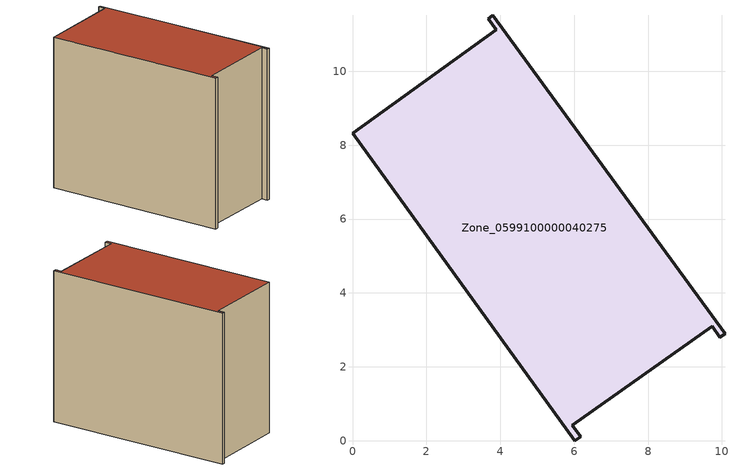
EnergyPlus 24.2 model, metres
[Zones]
Zone_0599100000040275
 floor ground (C_G): 3.67,11.42 3.8,11.52 10.08,2.9 9.94,2.8 9.73,3.1 5.95,0.42 6.17,0.11 6.02,0 0,8.33 3.89,11.12 z0
 wall outside (C_F): 6.02,0 6.17,0.11 5.95,0.42 9.73,3.1 9.94,2.8 10.08,2.9 3.8,11.52 3.67,11.42 3.89,11.12 0,8.33 6.02,0 z0:8.59
 roof outside (C_R): 3.8,11.52 3.67,11.42 3.89,11.12 0,8.33 6.02,0 6.17,0.11 5.95,0.42 9.73,3.1 9.94,2.8 10.08,2.9 z8.59
[BUILDING]
Pand.0599100000040275: North Axis=0; Terrain=City; Loads Convergence Tolerance Value=0.04; Temperature Convergence Tolerance Value=0.4; Solar Distribution=FullExterior; Maximum Number of Warmup Days=25; Minimum Number of Warmup Days=1
[Site:Location]
Rotterdam.The.Hague.AP_ZH_NLD Design_Conditions: Latitude=51.96; Longitude=4.45; Time Zone=1; Elevation=-4.5
[SITE:GROUNDTEMPERATURE:BUILDINGSURFACE]
18, 18, 18, 18, 18, 18, 18, 18, 18, 18, 18, 18
[MATERIAL] Thermal Absorptance=0.9; Solar Absorptance=0.7; Visible Absorptance=0.7
Name | Roughness | Thickness | Conductivity | Density | Specific Heat
G.TI.1975-1991 | MediumSmooth | 0.15 | 0.288461 | 540 | 1210
F.TI.1975-1991 | Rough | 0.3 | 0.230769 | 1920 | 840
R.TI.1975-1991 | MediumRough | 0.2 | 0.153846 | 1500 | 1000
[CONSTRUCTION]
C_G: G.TI.1975-1991
C_F: F.TI.1975-1991
C_R: R.TI.1975-1991
[ZONE]
Zone_0599100000040275: Type=1; Multiplier=1; Ceiling Height=Autocalculate; Volume=Autocalculate; Floor Area=autocalculate; Part of Total Floor Area=Yes
[ZONEINFILTRATION:DESIGNFLOWRATE]
Infil_Zone_0599100000040275: Zone or ZoneList or Space or SpaceList=Zone_0599100000040275; Schedule=AlwaysOn; Design Flow Rate Calculation Method=Flow/Area; Flow Rate per Floor Area=0.003; Constant Term Coefficient=1; Temperature Term Coefficient=0; Velocity Term Coefficient=0; Velocity Squared Term Coefficient=0
[HVACTEMPLATE:ZONE:IDEALLOADSAIRSYSTEM]
Zone_0599100000040275: Maximum Heating Supply Air Temperature=50; Minimum Cooling Supply Air Temperature=13; Maximum Heating Supply Air Humidity Ratio=0.0156; Minimum Cooling Supply Air Humidity Ratio=0.0077; Heating Limit=NoLimit; Cooling Limit=NoLimit; Dehumidification Control Type=ConstantSensibleHeatRatio; Cooling Sensible Heat Ratio=0.7; Dehumidification Setpoint=60; Humidification Control Type=None; Humidification Setpoint=30; Outdoor Air Method=None; Outdoor Air Flow Rate per Person=0.00944; Outdoor Air Flow Rate per Zone Floor Area=0; Outdoor Air Flow Rate per Zone=0; Demand Controlled Ventilation Type=None; Outdoor Air Economizer Type=NoEconomizer; Heat Recovery Type=None; Sensible Heat Recovery Effectiveness=0.7; Latent Heat Recovery Effectiveness=0.65
[ZONECONTROL:THERMOSTAT]
ThermostatControl_Zone_0599100000040275: Zone or ZoneList=Zone_0599100000040275; Control Type Schedule=DualSetpointControlType; Control 1=Thermostat_Zone_0599100000040275; Temperature Difference Between Cutout And Setpoint=0
[THERMOSTATSETPOINT:DUALSETPOINT]
Thermostat_Zone_0599100000040275: Heating Setpoint Temperature Schedule=HeatingSetpoint_Zone_0599100000040275; Cooling Setpoint Temperature Schedule=CoolingSetpoint_Zone_0599100000040275
[SCHEDULE:COMPACT]
HeatingSetpoint_Zone_0599100000040275: Through: 12/31, For: AllDays, Until: 24:00, 21
CoolingSetpoint_Zone_0599100000040275: Through: 12/31, For: AllDays, Until: 24:00, 24
DualSetpointControlType: Through: 12/31, For: AllDays, Until: 24:00, 4
AlwaysOn: Through: 12/31, For: AllDays, Until: 24:00, 1
